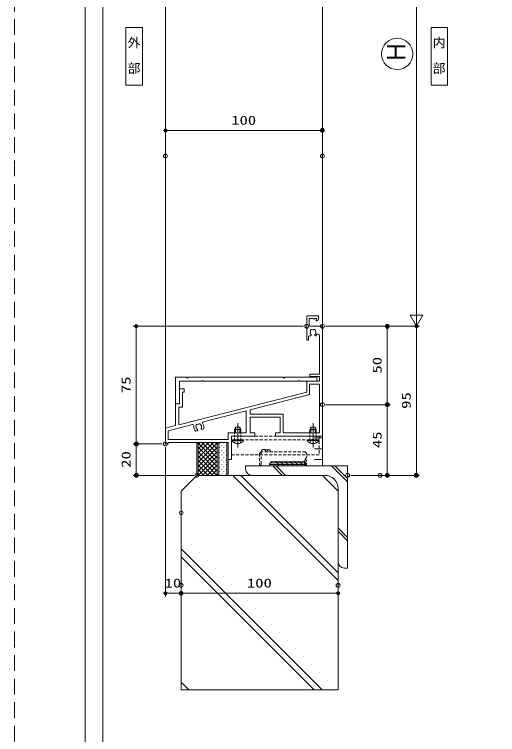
# Model space of a CAD drawing. Units: millimetres, scale not verified. Extents: x -584 to 584, y -818 to 818.
# Drawn here: x -584.5 to -276.7, y -18.7 to 440 of the extents above; entities that cross this region are included whole.
import ezdxf
from ezdxf.enums import TextEntityAlignment as Align

# ---------------------------------------------------------------- set-up
doc = ezdxf.new("R2010")
doc.units = ezdxf.units.MM
doc.header["$LTSCALE"] = 5
doc.header["$PDMODE"] = 32
doc.header["$PDSIZE"] = 2.5
for name, pattern in [('CHAIN2', [12, 9, -1, 1, -1]), ('DASHED1', [1.8, 1.2, -0.6]), ('DASHED2', [3, 2, -1])]:
    doc.linetypes.add(name, pattern=pattern)
for name, color, linetype, lineweight in [('0-0_Defpoints', 7, 'Continuous', 9), ('0-1_KATAZAI', 7, 'Continuous', 9), ('0-2_0', 7, 'Continuous', 9), ('0-4_USERZ', 3, 'Continuous', 9), ('0-A_PARTS2', 134, 'Continuous', 9), ('0-B_SYMBOLS2', 134, 'Continuous', 9), ('0-C_補助線', 134, 'Continuous', 9), ('0-E_PARTS3', 134, 'Continuous', 9), ('0-F_YSS_ZEN', 6, 'Continuous', 9), ('1-0_osamari-u-', 4, 'Continuous', 9), ('1-1_YSS_H1901_K', 3, 'Continuous', 9), ('1-2_1-3', 3, 'DASHED2', 9), ('1-3__0-7_', 7, 'Continuous', 9), ('1-4_USER1', 4, 'Continuous', 9)]:
    doc.layers.add(name, color=color, linetype=linetype, lineweight=lineweight)
doc.styles.add('@ＭＳ ゴシック', font='')
doc.styles.add('ＭＳ ゴシック', font='')
doc.styles.get('@ＭＳ ゴシック').set_extended_font_data('@MS Gothic')
doc.styles.get('ＭＳ ゴシック').set_extended_font_data('MS Gothic')

# ---------------------------------------------------------------- blocks, each defined once
blk = doc.blocks.new('ALW1')
at = {"layer": '0-2_0'}
blk.add_line((0, 0), (-5, 0), dxfattribs=at)
blk.add_lwpolyline([(-1.732, -1), (0, 0), (-1.732, 1)], close=True, dxfattribs=at)
blk = doc.blocks.new('DOT1')
at = {"layer": '0-2_0'}
blk.add_line((0, 0), (-5, 0), dxfattribs=at)
for radius in [2.5, 1.62]:
    blk.add_circle((0, 0), radius, dxfattribs=at)
blk = doc.blocks.new('U30')
at = {"layer": '0-A_PARTS2'}
for p, q in [((-105, -70), (-105, 0)), ((-5, -65), (-100, -65)), ((-100, -65), (-5, -65)), ((-105, -95), (-105, -70)), ((0, -70), (0, -95)), ((-5, -100), (-100, -100))]:
    blk.add_line(p, q, dxfattribs=at)
blk.add_lwpolyline([(-105, 0), (-101.25, -3.75), (-3.75, -3.75), (0, 0), (0, -70)], dxfattribs=at)
for centre, start, end in [((-100, -70), 90, 180), ((-100, -70), 90, 180), ((-5, -70), 0, 90), ((-5, -70), 0, 90), ((-100, -95), 180, 270), ((-5, -95), 270, 0)]:
    blk.add_arc(centre, 5, start, end, dxfattribs=at)
at = {"layer": '0-B_SYMBOLS2'}
for p, q in [((-105, -70), (-105, 0)), ((-105, -8.16), (-100.59, -3.75)), ((-105, -22.3), (-86.45, -3.75)), ((-105, -36.44), (-72.31, -3.75)), ((-105, -50.58), (-58.17, -3.75)), ((-105, -64.73), (-44.02, -3.75)), ((-44.17, -65), (-105, -4.17)), ((-58.31, -65), (-105, -18.31)), ((-30.02, -65), (-91.27, -3.75)), ((-91.13, -65), (-29.88, -3.75)), ((-15.88, -65), (-77.13, -3.75)), ((-76.99, -65), (-15.74, -3.75)), ((0, -66.74), (-62.99, -3.75)), ((-62.85, -65), (0, -2.15)), ((0, -52.6), (-48.85, -3.75)), ((-48.7, -65), (0, -16.3)), ((0, -38.46), (-34.71, -3.75)), ((0, -24.31), (-20.56, -3.75)), ((0, -10.17), (-6.42, -3.75)), ((-72.45, -65), (-105, -32.45)), ((-34.56, -65), (0, -30.44)), ((-20.42, -65), (0, -44.58)), ((-86.59, -65), (-105, -46.59)), ((-100.67, -65.07), (-105, -60.73)), ((-100.76, -65.08), (-100.62, -65.08)), ((-5, -65), (-100, -65)), ((-100, -65), (-5, -65)), ((-86.47, -65.08), (-85.47, -65.08)), ((-71.32, -65.08), (-70.32, -65.08)), ((-56.17, -65.08), (-55.17, -65.08)), ((-41.02, -65.08), (-40.02, -65.08)), ((-25.87, -65.08), (-24.87, -65.08)), ((-10.72, -65.08), (-9.72, -65.08)), ((-6.28, -65), (0, -58.72)), ((-105, -95), (-105, -70)), ((-101.62, -79.23), (-100.62, -79.23)), ((-93.55, -72.15), (-92.55, -72.15)), ((-93.55, -86.3), (-92.55, -86.3)), ((-86.47, -79.23), (-85.47, -79.23)), ((-78.4, -72.15), (-77.4, -72.15)), ((-78.4, -86.3), (-77.4, -86.3)), ((-71.32, -79.23), (-70.32, -79.23)), ((-63.25, -72.15), (-62.25, -72.15)), ((-63.25, -86.3), (-62.25, -86.3)), ((-56.17, -79.23), (-55.17, -79.23)), ((-48.1, -72.15), (-47.1, -72.15)), ((-48.1, -86.3), (-47.1, -86.3)), ((-41.02, -79.23), (-40.02, -79.23)), ((-32.95, -72.15), (-31.95, -72.15)), ((-32.95, -86.3), (-31.95, -86.3)), ((-25.87, -79.23), (-24.87, -79.23)), ((-17.8, -72.15), (-16.8, -72.15)), ((-17.8, -86.3), (-16.8, -86.3)), ((-10.72, -79.23), (-9.72, -79.23)), ((-2.65, -72.15), (-1.65, -72.15)), ((-2.65, -86.3), (-1.65, -86.3)), ((0, -70), (0, -95)), ((-101.62, -93.38), (-100.62, -93.38)), ((-5, -100), (-100, -100)), ((-86.47, -93.38), (-85.47, -93.38)), ((-71.32, -93.38), (-70.32, -93.38)), ((-56.17, -93.38), (-55.17, -93.38)), ((-41.02, -93.38), (-40.02, -93.38)), ((-25.87, -93.38), (-24.87, -93.38)), ((-10.72, -93.38), (-9.72, -93.38))]:
    blk.add_line(p, q, dxfattribs=at)
blk.add_lwpolyline([(-105, 0), (-101.25, -3.75), (-3.75, -3.75), (0, 0), (0, -70)], dxfattribs=at)
for centre, start, end in [((-100, -70), 90, 180), ((-100, -70), 90, 180), ((-5, -70), 0, 90), ((-5, -70), 0, 90), ((-100, -95), 180, 270), ((-5, -95), 270, 0)]:
    blk.add_arc(centre, 5, start, end, dxfattribs=at)
at = {"layer": '0-C_補助線'}
for p, q in [((-105, 0), (0, 0)), ((0, -70), (-105, -70)), ((-105, -95), (0, -95))]:
    blk.add_line(p, q, dxfattribs=at)
blk = doc.blocks.new('A$C72A42EE2')
at = {"layer": '0-1_KATAZAI'}
for p, q in [((-42.5, 2.5), (-42.5, 22.5)), ((-18.89, 20.34), (-19.61, 19.66)), ((-18.75, 17.5), (-17.5, 17.5))]:
    blk.add_line(p, q, dxfattribs=at)
for points in [[(-50, 30), (-50, -45), (-44, -45), (-44, -33)], [(-12.5, 22.5), (-12.5, 32.5), (-47.5, 32.5)], [(-40, 25), (-30.5, 25), (-27.5, 22), (-24.5, 25), (-18.5, 25), (-18.5, 21.25)], [(-50.1, -209.99), (-457.5, -314.14), (-457.5, -257.5), (-446, -257.5), (-446, -210), (-440, -210), (-440, -200), (-455, -200), (-455, -247.5), (-467.5, -247.5), (-467.5, -316.69), (-500, -325), (-500, -375), (-491, -375), (-491, -370), (-300, -370), (-300, -425), (-290, -425), (-290, -350.01), (-215, -350.01), (-215, -340.01), (-230, -340.01), (-230, -289.99), (-134.99, -289.99), (-134.99, -340.01), (-150, -340.01), (-150, -350.01), (0, -350.01), (0, 0), (-40, 0)], [(-38.86, -21.56), (-39.21, -19.59), (-38.95, -19.02)], [(-21.14, -21.56), (-21.48, -23.53), (-21.93, -23.98)], [(-9, -29.94), (-9, -152.5), (-40, -152.5), (-40, -160), (-9, -160), (-9, -175), (-50, -175), (-50, -209.97)], [(-41.5, -30.5), (-37.75, -30.5), (-35.75, -28.5), (-35.75, -27.81), (-36.34, -26.39)], [(-23.66, -26.39), (-24.25, -27.81), (-24.25, -28.5), (-22.25, -30.5), (-20.43, -30.5)], [(-41.09, -218.01), (-230, -266.3), (-230, -279.99), (-124.99, -279.99), (-124.99, -340.01), (-9, -340.01), (-9, -185), (-41, -185), (-41, -217.91)], [(-414.3, -313.41), (-491, -333.02), (-491, -361), (-300, -361), (-300, -340.01), (-242.5, -340.01), (-242.5, -269.5), (-379.22, -304.45)], [(-384.86, -322.9), (-384.54, -322.35), (-384.69, -320.36)], [(-398.22, -328.8), (-397.3, -330.03), (-397.13, -330.7), (-398.57, -333.13), (-402.76, -334.2)], [(-401.86, -324.75), (-401.04, -326.57), (-400.5, -326.9)], [(-379.37, -328.22), (-383.55, -329.29), (-385.99, -327.85), (-386.16, -327.18), (-385.94, -325.66)]]:
    blk.add_lwpolyline(points, dxfattribs=at)
for centre, radius, start, end in [((-47.5, 30), 2.5, 90, 180), ((-40, 22.5), 2.5, 90, 180), ((-40, 2.5), 2.5, 180, 270), ((-18.75, 18.75), 1.25, 133.60282, 270), ((-19.75, 21.25), 1.25, 313.60282, 0), ((-17.5, 22.5), 5, 270, 0), ((-30, -20), 9, 149.14685, 173.7398), ((-30, -20), 9, 190, 225.20717), ((-34.3, -13.86), 3.75, 45.95278, 204.04722), ((-30, -20), 9, 79.14685, 100.85315), ((-25.7, -13.86), 3.75, 335.95278, 134.04722), ((-30, -20), 9, 350, 30.85315), ((-41.5, -33), 2.5, 90, 180), ((-30, -20), 9, 314.79283, 333.7398), ((-32.5, -20), 16, 318.9855, 331.75769), ((-14, -29.94), 5, 0, 151.75769), ((-413.31, -317.29), 4, 349.18852, 104.33919), ((-393.66, -321.04), 16, 169.18852, 235.35369), ((-399.35, -316.15), 3.75, 60.29197, 218.3864), ((-393.66, -321.04), 9, 163.48604, 204.33919), ((-393.66, -321.04), 9, 93.48604, 115.19234), ((-391.02, -314.02), 3.75, 350.29197, 148.3864), ((-393.66, -321.04), 9, 4.33919, 45.19234), ((-378.23, -308.32), 4, 104.33919, 219.48985), ((-393.66, -321.04), 16, 333.32469, 39.48985), ((-393.66, -321.04), 9, 220.59939, 239.54635), ((-393.66, -321.04), 9, 329.13202, 348.07898)]:
    blk.add_arc(centre, radius, start, end, dxfattribs=at)
blk = doc.blocks.new('U9')
at = {"layer": '0-E_PARTS3', "linetype": 'CHAIN2'}
blk.add_line((-25, 0), (52.5, 0), dxfattribs=at)
at = {"layer": '0-E_PARTS3'}
for p, q in [((-2.54, 18.75), (0, 18.75)), ((0, 18.75), (0, -18.75)), ((21.5, 10), (33, 10)), ((21.5, 6.73), (39.54, 6.73)), ((33, 10), (33, -10)), ((40, 6.5), (33, 10)), ((40, 6.5), (40, -6.5)), ((21.5, -6.73), (39.54, -6.73)), ((21.5, -10), (33, -10)), ((40, -6.5), (33, -10))]:
    blk.add_line(p, q, dxfattribs=at)
at = {"layer": '0-E_PARTS3', "linetype": 'DASHED1'}
for p, q in [((0, 10), (21.5, 10)), ((0, -10), (21.5, -10))]:
    blk.add_line(p, q, dxfattribs=at)
for points in [[(-10.05, 10.25), (-0.77, 5.72), (2.28, 0)], [(-10.05, -10.25), (-0.77, -5.72), (2.28, 0)]]:
    blk.add_lwpolyline(points, dxfattribs=at)
at = {"layer": '0-E_PARTS3'}
blk.add_lwpolyline([(-2.54, 18.75), (-2.54, -18.75), (0, -18.75)], dxfattribs=at)
blk.add_arc((10.13, 0), 22.63, 124.06671, 235.93329, dxfattribs=at)
blk = doc.blocks.new('U10')
at = {"layer": '0-E_PARTS3', "linetype": 'CHAIN2'}
blk.add_line((-25, 0), (52.5, 0), dxfattribs=at)
at = {"layer": '0-E_PARTS3'}
for p, q in [((-2.54, 18.75), (0, 18.75)), ((0, 18.75), (0, -18.75)), ((20.5, 10), (33, 10)), ((20.5, 6.73), (39.54, 6.73)), ((33, 10), (33, -10)), ((40, 6.5), (33, 10)), ((40, 6.5), (40, -6.5)), ((20.5, -6.73), (39.54, -6.73)), ((20.5, -10), (33, -10)), ((40, -6.5), (33, -10))]:
    blk.add_line(p, q, dxfattribs=at)
at = {"layer": '0-E_PARTS3', "linetype": 'DASHED1'}
for p, q in [((0, 10), (20.5, 10)), ((0, -10), (20.5, -10))]:
    blk.add_line(p, q, dxfattribs=at)
for points in [[(-10.05, 10.25), (-0.77, 5.72), (2.28, 0)], [(-10.05, -10.25), (-0.77, -5.72), (2.28, 0)]]:
    blk.add_lwpolyline(points, dxfattribs=at)
at = {"layer": '0-E_PARTS3'}
blk.add_lwpolyline([(-2.54, 18.75), (-2.54, -18.75), (0, -18.75)], dxfattribs=at)
blk.add_arc((10.13, 0), 22.63, 124.06671, 235.93329, dxfattribs=at)
blk = doc.blocks.new('A$C0AB24780')
at = {"layer": '1-2_1-3'}
blk.add_line((-11.5, -8.99), (-11.5, -288.99), dxfattribs=at)
blk.add_lwpolyline([(0, -288.99), (0, -8.99), (-60, -8.99), (-60, -288.99)], close=True, dxfattribs=at)
at = {"layer": '0-E_PARTS3'}
for name, p in [('U10', (-11.5, -28.99)), ('U9', (-11.5, -268.99))]:
    blk.add_blockref(name, p, dxfattribs=at)
blk = doc.blocks.new('GAIBU_H')
at = {"layer": '1-4_USER1'}
blk.add_lwpolyline([(-26.1, -91.6), (26.1, -91.6), (26.1, 91.6), (-26.1, 91.6)], close=True, dxfattribs=at)
at = {"layer": '1-4_USER1', "style": '@ＭＳ ゴシック'}
blk.add_text('外\u3000部', height=29.95, rotation=270, dxfattribs=at).set_placement((-24.93, 64.6), align=Align.BOTTOM_LEFT)
blk = doc.blocks.new('NAIBU_H')
at = {"layer": '1-4_USER1'}
blk.add_lwpolyline([(-26.1, -91.6), (26.1, -91.6), (26.1, 91.6), (-26.1, 91.6)], close=True, dxfattribs=at)
at = {"layer": '1-4_USER1', "style": '@ＭＳ ゴシック'}
blk.add_text('内\u3000部', height=29.95, rotation=270, dxfattribs=at).set_placement((-24.93, 64.6), align=Align.BOTTOM_LEFT)
blk = doc.blocks.new('U25')
at = {"layer": '0-E_PARTS3', "linetype": 'DASHED2'}
for p, q in [((-17.5, 0), (-22.5, -5)), ((-22.5, -146.53), (-22.5, -5)), ((22.5, -5), (-22.5, -5)), ((22.5, -146.53), (22.5, -5))]:
    blk.add_line(p, q, dxfattribs=at)
blk.add_lwpolyline([(22.5, -5), (17.5, 0), (-17.5, 0)], dxfattribs=at)
at = {"layer": '0-E_PARTS3'}
for centre, end in [((22.5, -12.5), 90.00151), ((22.5, -20), 30.00151), ((22.5, -27.5), 30.00151)]:
    blk.add_arc(centre, 7.5, 270.00151, end, dxfattribs=at)
at = {"layer": '0-E_PARTS3', "linetype": 'DASHED2'}
for centre, radius, start, end in [((-11.25, -163.08), 20.01, 55.78298, 124.22003), ((-11.25, -129.99), 20.01, 235.78298, 304.22004), ((11.25, -130.01), 19.99, 235.76229, 304.24073)]:
    blk.add_arc(centre, radius, start, end, dxfattribs=at)
blk = doc.blocks.new('U116')
at = {"layer": '0-B_SYMBOLS2'}
for p, q in [((0.86, 5), (29.14, 5)), ((3.82, 10), (26.18, 10)), ((26.18, 10), (41.18, 10)), ((29.14, 5), (44.14, 5)), ((41.18, 10), (56.18, 10)), ((44.14, 5), (59.14, 5)), ((56.18, 10), (71.18, 10)), ((59.14, 5), (74.14, 5)), ((71.18, 10), (86.18, 10)), ((74.14, 5), (89.14, 5)), ((86.18, 10), (101.18, 10)), ((89.14, 5), (104.14, 5)), ((101.18, 10), (116.18, 10)), ((104.14, 5), (119.14, 5))]:
    blk.add_line(p, q, dxfattribs=at)
for centre, end in [((15, 0), 180.00151), ((30, 0), 120.00151), ((45, 0), 120.00151), ((60, 0), 120.00151), ((75, 0), 120.00151), ((90, 0), 120.00151), ((105, 0), 120.00151)]:
    blk.add_arc(centre, 15, 0.00151, end, dxfattribs=at)

msp = doc.modelspace()

# ---------------------------------------------------------------- linework, layer by layer
at = {"layer": '0-0_Defpoints', "color": 1, "linetype": 'DASHED2'}
msp.add_lwpolyline([(584.5, -818.1), (-584.5, -818.1), (-584.5, 818.1), (584.5, 818.1)], close=True, dxfattribs=at)
at = {"layer": '0-0_Defpoints', "color": 1}
msp.add_lwpolyline([(-539.5, 763.1), (-539.5, -818.1), (584.5, -818.1), (584.5, 763.1)], close=True, dxfattribs=at)
at = {"layer": '0-0_Defpoints'}
for p in [(-388.282, 366.107), (-488.282, 349.765), (-388.282, 349.765), (-398.282, 241.439), (-388.282, 241.439), (-346.959, 241.439), (-388.282, 191.437), (-346.959, 191.437), (-506.884, 166.439), (-488.282, 166.439), (-488.282, 166.439), (-506.884, 146.439), (-468.282, 146.439), (-372.282, 146.439), (-351.67, 146.439), (-346.959, 146.439), (-328.41, 146.439), (-478.282, 122.563), (-478.282, 76.34), (-378.282, 76.34), (-478.282, 71.34), (-478.282, 71.34)]:
    msp.add_point(p, dxfattribs=at)
at = {"layer": '0-1_KATAZAI'}
msp.add_lwpolyline([(-474.782, 208.939), (-474.282, 208.439), (-473.782, 208.939), (-413.282, 208.939), (-412.782, 208.439), (-412.282, 208.939), (-391.782, 208.939), (-391.782, 206.439), (-402.782, 206.439), (-403.282, 206.939), (-403.782, 206.439), (-464.282, 206.439), (-464.782, 206.939), (-465.282, 206.439), (-479.282, 206.439), (-479.282, 191.939), (-481.782, 191.939), (-481.782, 208.939), (-474.782, 208.939), (-474.282, 208.439), (-473.782, 208.939)], dxfattribs=at)
at = {"layer": '0-4_USERZ'}
for p, q in [((-488.282, 176.439), (-488.282, 525.739)), ((-388.282, 501.739), (-388.282, 241.439)), ((-488.282, 351.765), (-488.282, 368.107)), ((-388.282, 351.765), (-388.282, 368.107)), ((-486.282, 366.107), (-390.282, 366.107)), ((-400.282, 241.439), (-508.884, 241.439)), ((-506.884, 239.439), (-506.884, 168.439)), ((-386.282, 241.439), (-344.959, 241.439)), ((-346.959, 239.439), (-346.959, 193.437)), ((-344.959, 241.439), (-326.41, 241.439)), ((-328.41, 239.439), (-328.41, 148.439)), ((-386.282, 191.437), (-344.959, 191.437)), ((-386.282, 191.437), (-344.959, 191.437)), ((-346.959, 189.437), (-346.959, 148.439)), ((-490.282, 166.439), (-508.884, 166.439)), ((-490.282, 166.439), (-508.884, 166.439)), ((-506.884, 164.439), (-506.884, 148.439)), ((-488.282, 164.439), (-488.282, 69.34)), ((-470.282, 146.439), (-508.884, 146.439)), ((-445.283, 146.439), (-378.282, 79.437)), ((-440.283, 146.439), (-378.282, 84.437)), ((-370.282, 146.439), (-344.959, 146.439)), ((-349.67, 146.439), (-326.41, 146.439)), ((-478.282, 120.563), (-478.282, 69.34)), ((-478.282, 99.584), (-388.447, 9.749)), ((-478.282, 94.584), (-393.447, 9.749)), ((-486.282, 71.34), (-480.282, 71.34)), ((-478.282, 14.731), (-473.299, 9.749))]:
    msp.add_line(p, q, dxfattribs=at)
at = {"layer": '0-4_USERZ', "color": 4}
for p, q in [((-419.917, 152.439), (-413.917, 146.439)), ((-417.794, 152.439), (-411.794, 146.439)), ((-382.44, 152.439), (-372.282, 142.28)), ((-380.317, 152.439), (-372.282, 144.403)), ((-386.782, 146.439), (-433.282, 146.439)), ((-386.782, 146.439), (-433.282, 146.439)), ((-378.282, 91.439), (-378.282, 137.939)), ((-378.282, 91.439), (-378.282, 137.939)), ((-378.282, 112.927), (-372.282, 106.927)), ((-378.282, 110.804), (-372.282, 104.804))]:
    msp.add_line(p, q, dxfattribs=at)
at = {"layer": '0-4_USERZ', "color": 7}
msp.add_lwpolyline([(-528.26, -27.5), (22.5, -27.5), (22.5, 747.288), (-528.26, 747.288)], close=True, dxfattribs=at)
at = {"layer": '0-4_USERZ', "color": 4}
msp.add_lwpolyline([(-437.282, 150.439), (-437.282, 152.439), (-372.282, 152.439), (-372.282, 87.439), (-374.282, 87.439)], dxfattribs=at)
msp.add_lwpolyline([(-437.282, 150.439), (-437.282, 152.439), (-372.282, 152.439), (-372.282, 87.439), (-374.282, 87.439)], dxfattribs=at)
at = {"layer": '0-4_USERZ'}
msp.add_lwpolyline([(-478.282, 9.749), (-378.282, 9.749), (-378.282, 136.439), (-388.282, 146.439), (-468.282, 146.439), (-478.282, 136.439)], close=True, dxfattribs=at)
at = {"layer": '0-4_USERZ', "color": 4}
for centre, radius, start, end in [((-433.282, 150.439), 4, 180, 270), ((-433.282, 150.439), 4, 180, 270), ((-386.782, 137.939), 8.5, 0, 90), ((-386.782, 137.939), 8.5, 0, 90), ((-374.282, 91.439), 4, 180, 270), ((-374.282, 91.439), 4, 180, 270)]:
    msp.add_arc(centre, radius, start, end, dxfattribs=at)
at = {"layer": '0-F_YSS_ZEN'}
for p, q in [((-328.41, 261.439), (-328.41, 481.439)), ((-386.282, 241.439), (-326.41, 241.439))]:
    msp.add_line(p, q, dxfattribs=at)
at = {"layer": '1-0_osamari-u-'}
for p, q in [((-388.282, 170.437), (-393.282, 170.437)), ((-388.282, 171.437), (-388.282, 152.439)), ((-388.282, 163.437), (-393.282, 163.437)), ((-388.282, 156.437), (-393.282, 156.437))]:
    msp.add_line(p, q, dxfattribs=at)
at = {"layer": '1-1_YSS_H1901_K'}
for p, q in [((-478.282, 74.34), (-478.282, 69.34)), ((-378.282, 74.34), (-378.282, 69.34)), ((-380.282, 71.34), (-476.282, 71.34))]:
    msp.add_line(p, q, dxfattribs=at)
at = {"layer": '1-1_YSS_H1901_K', "color": 4}
msp.add_lwpolyline([(-378.282, 9.749), (-378.282, 136.439), (-388.282, 146.439), (-468.282, 146.439), (-478.282, 136.439), (-478.282, 9.749)], dxfattribs=at)
at = {"layer": '1-3__0-7_'}
msp.add_circle((-340.664, 414.847), 10, dxfattribs=at)

# ---------------------------------------------------------------- block references
at = {"layer": '0-2_0', "xscale": 0.2, "yscale": 0.2, "rotation": 90}
msp.add_blockref('U30', (-468.282, 167.439), dxfattribs=at)
at = {"layer": '0-4_USERZ'}
for name, p, xscale, yscale, rotation in [('DOT1', (-488.282, 366.107), 0.4, 0.4, 180), ('DOT1', (-506.884, 241.439), 0.4, 0.4, 90), ('DOT1', (-346.959, 241.439), 0.4, 0.4, 90), ('DOT1', (-328.41, 241.439), 0.4, 0.4, 90), ('DOT1', (-346.959, 191.437), 0.4, 0.4, 270), ('DOT1', (-346.959, 191.437), 0.4, 0.4, 90), ('A$C0AB24780', (-388.483, 171.437), -0.2, 0.2, 270), ('DOT1', (-506.884, 166.439), 0.4, 0.4, 270), ('DOT1', (-506.884, 166.439), 0.4, 0.4, 90), ('DOT1', (-506.884, 146.439), 0.4, 0.4, 270), ('DOT1', (-346.959, 146.439), 0.4, 0.4, 270), ('DOT1', (-328.41, 146.439), 0.4, 0.4, 270), ('DOT1', (-488.282, 71.34), 0.4, 0.4, 180)]:
    msp.add_blockref(name, p, dxfattribs=dict(at, xscale=xscale, yscale=yscale, rotation=rotation))
for name, p, xscale, yscale in [('DOT1', (-388.282, 366.107), 0.4, 0.4), ('A$C72A42EE2', (-388.282, 241.439), 0.2, 0.2), ('DOT1', (-478.282, 71.34), 0.4, 0.4)]:
    msp.add_blockref(name, p, dxfattribs=dict(at, xscale=xscale, yscale=yscale))
at = {"layer": '0-B_SYMBOLS2', "xscale": 0.2, "yscale": 0.2}
msp.add_blockref('U116', (-422.262, 152.439), dxfattribs=at)
at = {"layer": '0-E_PARTS3', "xscale": 0.2, "yscale": 0.2, "rotation": 90}
msp.add_blockref('U25', (-428.284, 156.936), dxfattribs=at)
at = {"layer": '0-F_YSS_ZEN', "xscale": 4, "yscale": 4, "rotation": 270}
msp.add_blockref('ALW1', (-328.41, 241.439), dxfattribs=at)
at = {"layer": '1-1_YSS_H1901_K', "xscale": 0.4, "yscale": 0.4, "rotation": 180}
msp.add_blockref('DOT1', (-478.282, 71.34), dxfattribs=at)
at = {"layer": '1-1_YSS_H1901_K', "xscale": 0.4, "yscale": 0.4}
msp.add_blockref('DOT1', (-378.282, 71.34), dxfattribs=at)
at = {"layer": '1-4_USER1', "xscale": 0.2, "yscale": 0.2}
for name, p in [('GAIBU_H', (-508.203, 413.319)), ('NAIBU_H', (-313.9, 413.319))]:
    msp.add_blockref(name, p, dxfattribs=at)

# ---------------------------------------------------------------- texts
at = {"layer": '0-4_USERZ', "style": 'ＭＳ ゴシック', "width": 1.35}
for s, p in [('100', (-446.382, 367.997)), ('10', (-488.81, 73.23))]:
    msp.add_text(s, height=5.755, dxfattribs=at).set_placement(p, align=Align.BOTTOM_LEFT)
for s, p in [('50', (-348.849, 211.295)), ('75', (-508.773, 198.796)), ('95', (-330.3, 188.796)), ('45', (-348.849, 163.795)), ('20', (-508.773, 151.296))]:
    msp.add_text(s, height=5.755, rotation=90, dxfattribs=at).set_placement(p, align=Align.BOTTOM_LEFT)
at = {"layer": '1-1_YSS_H1901_K', "style": 'ＭＳ ゴシック', "width": 1.35}
msp.add_text('100', height=5.755, dxfattribs=at).set_placement((-436.382, 73.23), align=Align.BOTTOM_LEFT)
at = {"layer": '1-3__0-7_', "style": 'ＭＳ ゴシック', "width": 0.9}
msp.add_text('Ｈ', height=11.55, rotation=90, dxfattribs=at).set_placement((-332.055, 409.001), align=Align.BOTTOM_LEFT)

doc.saveas('drawing.dxf')
